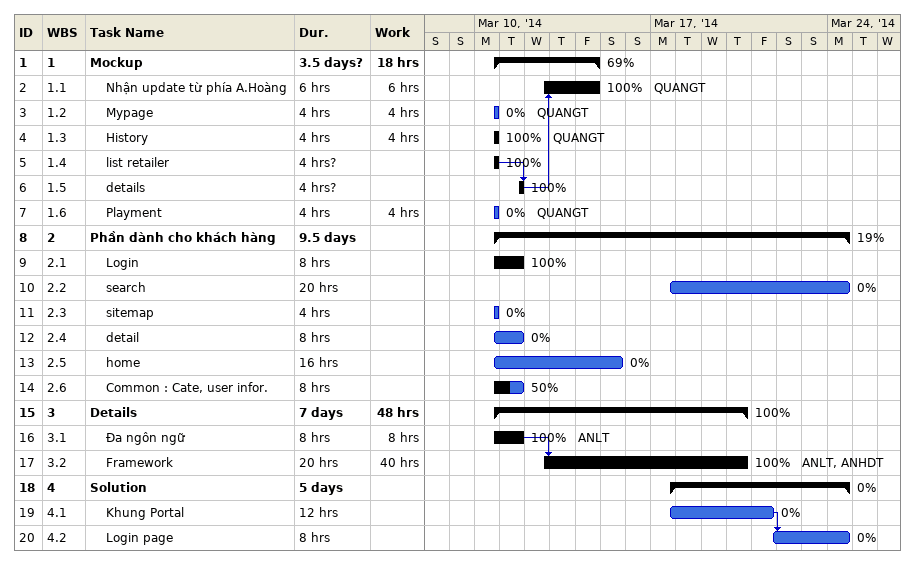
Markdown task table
| ID | WBS | Task | Duration | Start | Finish | Predecessors | Resources | % complete | Work (h) |
|---|---|---|---|---|---|---|---|---|---|
| 1 | 1 | **Mockup** | 3.5d? | 2014-03-10 | 2014-03-14 |  |  | 69 | 18 |
| 2 | 1.1 | Nhận update từ phía A.Hoàng | 6h | 2014-03-12 | 2014-03-14 | 6 | QUANGT | 100 | 6 |
| 3 | 1.2 | Mypage | 4h | 2014-03-10 | 2014-03-10 |  | QUANGT | 0 | 4 |
| 4 | 1.3 | History | 4h | 2014-03-10 | 2014-03-10 |  | QUANGT | 100 | 4 |
| 5 | 1.4 | list retailer | 4h? | 2014-03-10 | 2014-03-10 |  |  | 100 |  |
| 6 | 1.5 | details | 4h? | 2014-03-11 | 2014-03-11 | 5 |  | 100 |  |
| 7 | 1.6 | Playment | 4h | 2014-03-10 | 2014-03-10 |  | QUANGT | 0 | 4 |
| 8 | 2 | **Phần dành cho khách hàng** | 9.5d | 2014-03-10 | 2014-03-24 |  |  | 19 |  |
| 9 | 2.1 | Login | 8h | 2014-03-10 | 2014-03-11 |  |  | 100 |  |
| 10 | 2.2 | search | 20h | 2014-03-17 | 2014-03-24 |  |  | 0 |  |
| 11 | 2.3 | sitemap | 4h | 2014-03-10 | 2014-03-10 |  |  | 0 |  |
| 12 | 2.4 | detail | 8h | 2014-03-10 | 2014-03-11 |  |  | 0 |  |
| 13 | 2.5 | home | 16h | 2014-03-10 | 2014-03-15 |  |  | 0 |  |
| 14 | 2.6 | Common : Cate, user infor. | 8h | 2014-03-10 | 2014-03-11 |  |  | 50 |  |
| 15 | 3 | **Details** | 7d | 2014-03-10 | 2014-03-20 |  |  | 100 | 48 |
| 16 | 3.1 | Đa ngôn ngữ | 8h | 2014-03-10 | 2014-03-11 |  | ANLT | 100 | 8 |
| 17 | 3.2 | Framework | 20h | 2014-03-12 | 2014-03-20 | 16 | ANLT, ANHDT | 100 | 40 |
| 18 | 4 | **Solution** | 5d | 2014-03-17 | 2014-03-24 |  |  | 0 |  |
| 19 | 4.1 | Khung Portal | 12h | 2014-03-17 | 2014-03-21 |  |  | 0 |  |
| 20 | 4.2 | Login page | 8h | 2014-03-21 | 2014-03-24 | 19 |  | 0 |  |
